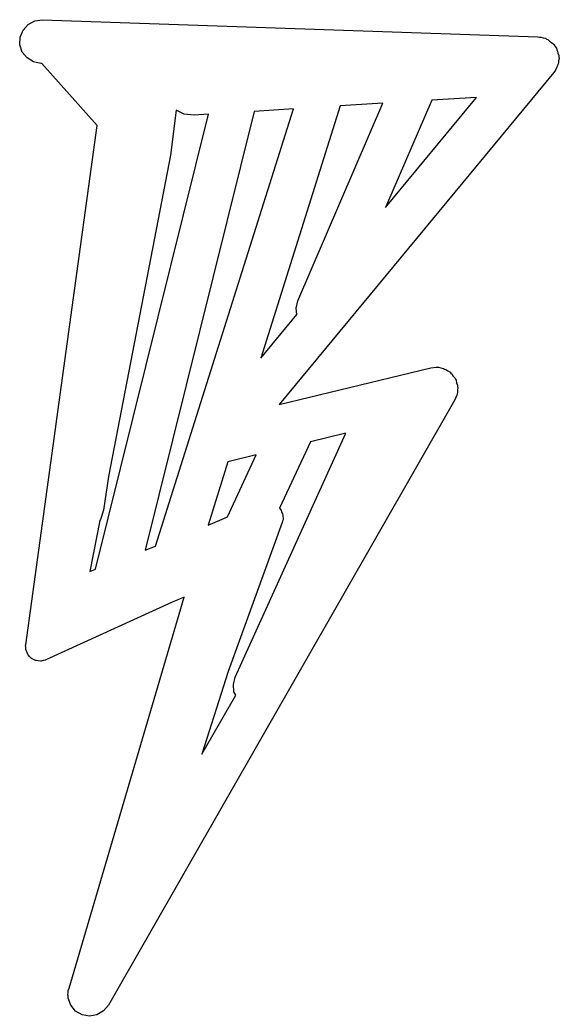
# Model space of a CAD drawing. Extents: x 189 to 232.3, y -93.5 to -72.5.
# Drawn here: x 217.376 to 219.265, y -78.897 to -75.406 of the extents above; entities that cross this region are included whole.
import ezdxf

# ---------------------------------------------------------------- set-up
doc = ezdxf.new("R2010")
doc.units = 0
doc.header["$MEASUREMENT"] = 0
doc.layers.add('BLACK', color=7, linetype='CONTINUOUS')

msp = doc.modelspace()

# ---------------------------------------------------------------- linework, layer by layer
at = {"layer": 'Black'}
for p, q in [((217.387, -75.4419), (217.405, -75.4222)), ((217.405, -75.4222), (217.428, -75.4097)), ((217.428, -75.4097), (217.455, -75.406)), ((217.455, -75.406), (219.191, -75.465)), ((217.377, -75.4666), (217.387, -75.4419)), ((217.376, -75.4931), (217.377, -75.4666)), ((217.384, -75.5184), (217.376, -75.4931)), ((219.191, -75.465), (219.196, -75.4661)), ((219.196, -75.4661), (219.201, -75.4661)), ((219.201, -75.4661), (219.209, -75.4688)), ((219.209, -75.4688), (219.217, -75.4705)), ((219.217, -75.4705), (219.221, -75.4733)), ((219.221, -75.4733), (219.226, -75.475)), ((219.226, -75.475), (219.232, -75.4802)), ((219.232, -75.4802), (219.239, -75.4846)), ((219.239, -75.4846), (219.243, -75.4886)), ((219.243, -75.4886), (219.247, -75.4919)), ((219.247, -75.4919), (219.251, -75.499)), ((219.251, -75.499), (219.256, -75.5055)), ((217.401, -75.5393), (217.384, -75.5184)), ((219.256, -75.5055), (219.257, -75.5104)), ((219.257, -75.5104), (219.26, -75.5149)), ((219.26, -75.5149), (219.261, -75.5229)), ((219.261, -75.5229), (219.264, -75.5308)), ((219.264, -75.5308), (219.264, -75.5359)), ((217.423, -75.5534), (217.401, -75.5393)), ((217.449, -75.5589), (217.423, -75.5534)), ((217.453, -75.559), (217.449, -75.5589)), ((217.647, -75.7761), (217.453, -75.559)), ((219.26, -75.5672), (219.256, -75.5743)), ((219.261, -75.5621), (219.26, -75.5672)), ((219.263, -75.5573), (219.261, -75.5621)), ((219.265, -75.541), (219.263, -75.5491)), ((219.263, -75.5491), (219.263, -75.5573)), ((219.264, -75.5359), (219.265, -75.541)), ((219.247, -75.5903), (218.284, -76.7536)), ((219.25, -75.5858), (219.247, -75.5903)), ((219.253, -75.582), (219.25, -75.5858)), ((219.256, -75.5743), (219.253, -75.582)), ((218.498, -75.7075), (218.22, -76.5912)), ((218.35, -76.3898), (218.647, -75.698)), ((218.647, -75.698), (218.498, -75.7075)), ((218.657, -76.0632), (218.976, -75.6773)), ((218.819, -75.6872), (218.657, -76.0632)), ((218.936, -75.6798), (218.819, -75.6872)), ((218.976, -75.6773), (218.936, -75.6798)), ((217.641, -77.3311), (218.037, -75.7366)), ((218.197, -75.7265), (217.815, -77.2639)), ((217.851, -77.2499), (218.335, -75.7178)), ((217.924, -75.7224), (217.905, -75.8706)), ((217.952, -75.7359), (217.924, -75.7224)), ((217.986, -75.7398), (217.952, -75.7359)), ((218.037, -75.7366), (217.986, -75.7398)), ((218.335, -75.7178), (218.197, -75.7265)), ((217.397, -77.5958), (217.647, -75.7761)), ((217.905, -75.8737), (217.686, -77.0061)), ((217.905, -75.8706), (217.905, -75.8721)), ((217.905, -75.8721), (217.905, -75.8737)), ((218.344, -76.4156), (218.35, -76.3898)), ((218.22, -76.5912), (218.346, -76.4382)), ((218.346, -76.4382), (218.344, -76.4156)), ((218.284, -76.7536), (218.816, -76.6247)), ((218.816, -76.6247), (218.825, -76.6241)), ((218.825, -76.6241), (218.834, -76.6225)), ((218.834, -76.6225), (218.838, -76.6233)), ((218.838, -76.6233), (218.842, -76.623)), ((218.842, -76.623), (218.851, -76.6255)), ((218.851, -76.6255), (218.86, -76.627)), ((218.86, -76.627), (218.864, -76.6293)), ((218.864, -76.6293), (218.868, -76.6305)), ((218.868, -76.6305), (218.875, -76.6358)), ((218.875, -76.6358), (218.883, -76.6402)), ((218.883, -76.6402), (218.886, -76.6436)), ((218.886, -76.6436), (218.889, -76.6463)), ((218.889, -76.6463), (218.894, -76.6537)), ((218.894, -76.6537), (218.9, -76.6605)), ((218.9, -76.6605), (218.902, -76.6647)), ((218.902, -76.6647), (218.904, -76.6684)), ((218.904, -76.6684), (218.906, -76.6771)), ((218.906, -76.6771), (218.909, -76.6855)), ((218.909, -76.6855), (218.909, -76.6899)), ((218.907, -76.7206), (218.903, -76.7286)), ((218.908, -76.7162), (218.907, -76.7206)), ((218.909, -76.712), (218.908, -76.7162)), ((218.909, -76.6899), (218.91, -76.6942)), ((218.91, -76.6942), (218.909, -76.7031)), ((218.909, -76.7031), (218.909, -76.712)), ((218.9, -76.737), (217.686, -78.858)), ((218.903, -76.7286), (218.9, -76.737)), ((218.13, -77.7084), (218.518, -76.8543)), ((218.518, -76.8543), (218.394, -76.8844)), ((218.394, -76.8844), (218.285, -77.1173)), ((218.103, -77.1476), (218.204, -76.9304)), ((218.204, -76.9304), (218.105, -76.9543)), ((218.105, -76.9543), (218.035, -77.176)), ((217.686, -77.0061), (217.669, -77.124)), ((217.669, -77.124), (217.658, -77.157)), ((218.285, -77.1173), (218.287, -77.1183)), ((218.287, -77.1183), (218.289, -77.1217)), ((218.289, -77.1217), (218.291, -77.1247)), ((218.291, -77.1247), (218.293, -77.1291)), ((218.293, -77.1291), (218.295, -77.1333)), ((218.295, -77.1333), (218.296, -77.1372)), ((218.296, -77.1372), (218.297, -77.1409)), ((217.656, -77.16), (217.621, -77.3386)), ((217.658, -77.157), (217.656, -77.16)), ((218.035, -77.176), (218.101, -77.148)), ((218.101, -77.148), (218.103, -77.1476)), ((218.295, -77.1675), (218.106, -77.6896)), ((218.296, -77.1628), (218.295, -77.1675)), ((218.298, -77.1582), (218.296, -77.1628)), ((218.297, -77.1409), (218.297, -77.1456)), ((218.297, -77.1456), (218.298, -77.1504)), ((218.298, -77.1504), (218.298, -77.1543)), ((218.298, -77.1543), (218.298, -77.1582)), ((217.815, -77.2639), (217.851, -77.2499)), ((217.621, -77.3386), (217.641, -77.3311)), ((217.907, -77.4478), (217.467, -77.6482)), ((217.548, -78.7985), (217.951, -77.4291)), ((217.951, -77.4291), (217.907, -77.4478)), ((217.396, -77.5978), (217.397, -77.5968)), ((217.397, -77.6055), (217.396, -77.5978)), ((217.397, -77.5968), (217.397, -77.5958)), ((217.397, -77.6132), (217.397, -77.6055)), ((217.398, -77.6141), (217.397, -77.6132)), ((217.398, -77.6151), (217.398, -77.6141)), ((217.401, -77.6221), (217.398, -77.6151)), ((217.404, -77.6292), (217.401, -77.6221)), ((217.404, -77.63), (217.404, -77.6292)), ((217.405, -77.6309), (217.404, -77.63)), ((217.41, -77.6364), (217.405, -77.6309)), ((217.415, -77.6421), (217.41, -77.6364)), ((217.416, -77.6426), (217.415, -77.6421)), ((217.417, -77.6433), (217.416, -77.6426)), ((217.424, -77.6466), (217.417, -77.6433)), ((217.431, -77.6502), (217.424, -77.6466)), ((217.432, -77.6504), (217.431, -77.6502)), ((217.433, -77.6508), (217.432, -77.6504)), ((217.44, -77.6515), (217.433, -77.6508)), ((217.448, -77.6526), (217.44, -77.6515)), ((217.449, -77.6524), (217.448, -77.6526)), ((217.45, -77.6525), (217.449, -77.6524)), ((217.457, -77.6506), (217.45, -77.6525)), ((217.465, -77.6489), (217.457, -77.6506)), ((217.466, -77.6484), (217.465, -77.6489)), ((217.467, -77.6482), (217.466, -77.6484)), ((218.106, -77.6896), (218.013, -77.9789)), ((218.124, -77.7341), (218.13, -77.7084)), ((218.126, -77.7606), (218.124, -77.7341)), ((218.132, -77.7719), (218.126, -77.7606)), ((218.013, -77.9789), (218.132, -77.7719)), ((217.544, -78.8224), (217.545, -78.8147)), ((217.545, -78.807), (217.548, -78.7985)), ((217.545, -78.8147), (217.545, -78.807)), ((217.545, -78.8261), (217.544, -78.8224)), ((217.545, -78.8336), (217.545, -78.8261)), ((217.554, -78.8585), (217.545, -78.8336)), ((217.571, -78.8788), (217.554, -78.8585)), ((217.594, -78.892), (217.571, -78.8788)), ((217.669, -78.8784), (217.646, -78.8918)), ((217.686, -78.858), (217.669, -78.8784)), ((217.62, -78.8965), (217.594, -78.892)), ((217.646, -78.8918), (217.62, -78.8965))]:
    msp.add_line(p, q, dxfattribs=at)

doc.saveas('drawing.dxf')
